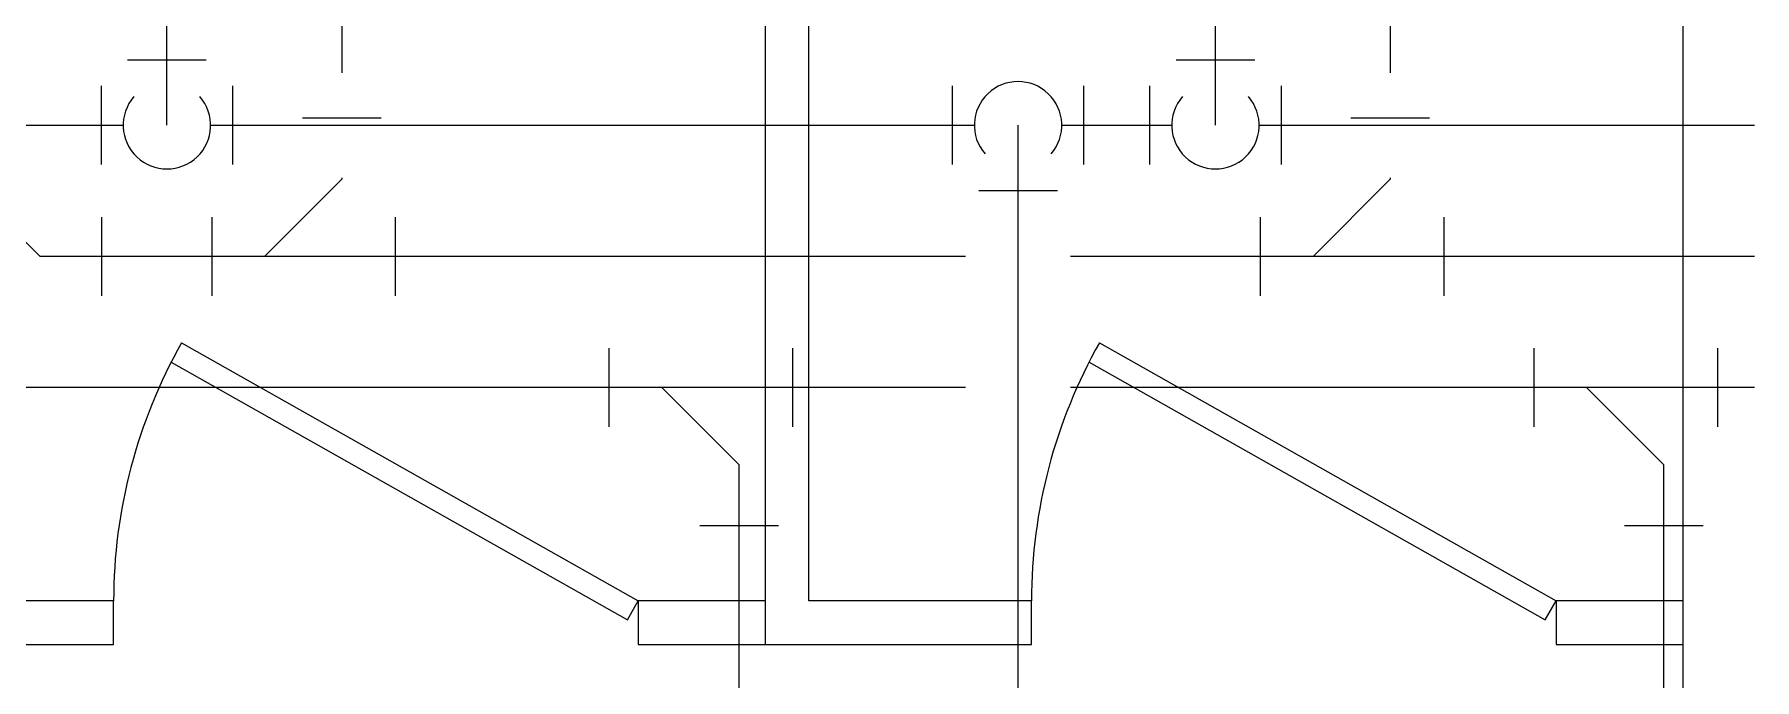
# Model space of a CAD drawing. Header units: millimetres. Extents: x 83956 to 461956, y 36707 to 125807.
# Drawn here: x 284494 to 286462, y 94287 to 95025 of the extents above; entities that cross this region are included whole.
import ezdxf

# ---------------------------------------------------------------- set-up
doc = ezdxf.new("R2010")
doc.units = ezdxf.units.MM
doc.header["$LTSCALE"] = 100
doc.header["$MEASUREMENT"] = 0
doc.layers.add('ARCH', color=9, linetype='CONTINUOUS')
doc.layers.add('PIPE', color=3, linetype='CONTINUOUS')

msp = doc.modelspace()

# ---------------------------------------------------------------- linework, layer by layer
at = {"layer": 'ARCH'}
for p, q in [((285330.1, 95726.4), (285330.1, 94326.8)), ((285380.1, 94376.8), (285380.1, 95726.4)), ((286380.1, 92626.4), (286380.1, 95726.4)), ((284662.5, 94672), (285184.8, 94376.8)), ((285712.5, 94672), (286234.8, 94376.8)), ((284650.6, 94650), (285172.5, 94355)), ((285700.6, 94650), (286222.5, 94355)), ((284584.8, 94376.8), (284330.1, 94376.8)), ((284584.8, 94326.8), (284584.8, 94376.8)), ((285172.5, 94355), (285184.8, 94376.8)), ((285330.1, 94376.8), (285184.8, 94376.8)), ((285184.8, 94376.8), (285184.8, 94326.8)), ((285634.8, 94376.8), (285380.1, 94376.8)), ((285634.8, 94326.8), (285634.8, 94376.8)), ((286222.5, 94355), (286234.8, 94376.8)), ((286380.1, 94376.8), (286234.8, 94376.8)), ((286234.8, 94376.8), (286234.8, 94326.8)), ((284330.1, 94326.8), (284584.8, 94326.8)), ((285184.8, 94326.8), (285330.1, 94326.8)), ((285330.1, 94326.8), (285634.8, 94326.8)), ((286234.8, 94326.8), (286380.1, 94326.8))]:
    msp.add_line(p, q, dxfattribs=at)
for centre in [(285184.8, 94376.8), (286234.8, 94376.8)]:
    msp.add_arc(centre, 600, 150.5241, 180, dxfattribs=at)
at = {"layer": 'PIPE'}
for p, q in [((284645.8, 94921), (284645.8, 95753.4)), ((285845.2, 94921), (285845.2, 95753.4))]:
    msp.add_line(p, q, dxfattribs=at)
at = {"layer": 'PIPE', "color": 4, "ltscale": 2}
for p, q in [((284845.8, 95426.3), (284845.8, 94981)), ((286045.2, 95426.3), (286045.2, 94981)), ((284500.9, 94771), (284412.5, 94859.4)), ((284845.8, 94859.4), (284757.4, 94771)), ((284845.8, 94861), (284845.8, 94859.4)), ((286045.2, 94859.4), (285956.8, 94771)), ((286045.2, 94861), (286045.2, 94859.4)), ((285559.4, 94771), (284500.9, 94771)), ((286461.9, 94771), (285679.4, 94771)), ((285559.4, 94621), (284350.9, 94621)), ((285300.2, 94532.6), (285211.8, 94621)), ((286461.9, 94621), (285679.4, 94621)), ((286358.1, 94532.6), (286269.7, 94621)), ((285300.2, 93803), (285300.2, 94532.6)), ((286358.1, 93267.7), (286358.1, 94532.6))]:
    msp.add_line(p, q, dxfattribs=at)
at = {"layer": 'PIPE', "color": 2, "ltscale": 2}
for p, q in [((284600.8, 94996), (284690.8, 94996)), ((285800.2, 94996), (285890.2, 94996)), ((284570.8, 94876), (284570.8, 94966)), ((284720.8, 94966), (284720.8, 94876)), ((285544.4, 94876), (285544.4, 94966)), ((285694.4, 94966), (285694.4, 94876)), ((285770.2, 94876), (285770.2, 94966)), ((285920.2, 94966), (285920.2, 94876)), ((284800.8, 94929.4), (284890.8, 94929.4)), ((286000.2, 94929.4), (286090.2, 94929.4)), ((285664.4, 94846), (285574.4, 94846)), ((284570.9, 94816), (284570.9, 94726)), ((284697.4, 94726), (284697.4, 94816)), ((284907.4, 94726), (284907.4, 94816)), ((285896.8, 94726), (285896.8, 94816)), ((286106.8, 94726), (286106.8, 94816)), ((285151.8, 94576), (285151.8, 94666)), ((285361.8, 94576), (285361.8, 94666)), ((286209.7, 94576), (286209.7, 94666)), ((286419.7, 94576), (286419.7, 94666)), ((285345.2, 94462.6), (285255.2, 94462.6)), ((286403.1, 94462.6), (286313.1, 94462.6))]:
    msp.add_line(p, q, dxfattribs=at)
at = {"layer": 'PIPE', "ltscale": 2}
for p, q in [((284112.5, 94921), (284595.8, 94921)), ((284695.8, 94921), (285569.4, 94921)), ((285619.4, 93117.7), (285619.4, 94921)), ((285669.4, 94921), (285795.2, 94921)), ((285895.2, 94921), (286461.9, 94921))]:
    msp.add_line(p, q, dxfattribs=at)
at = {"layer": 'PIPE', "color": 2, "ltscale": 2}
for centre, start, end in [((285619.4, 94921), 319, 221), ((284645.8, 94921), 139, 41), ((285845.2, 94921), 139, 41)]:
    msp.add_arc(centre, 50, start, end, dxfattribs=at)

doc.saveas('drawing.dxf')
